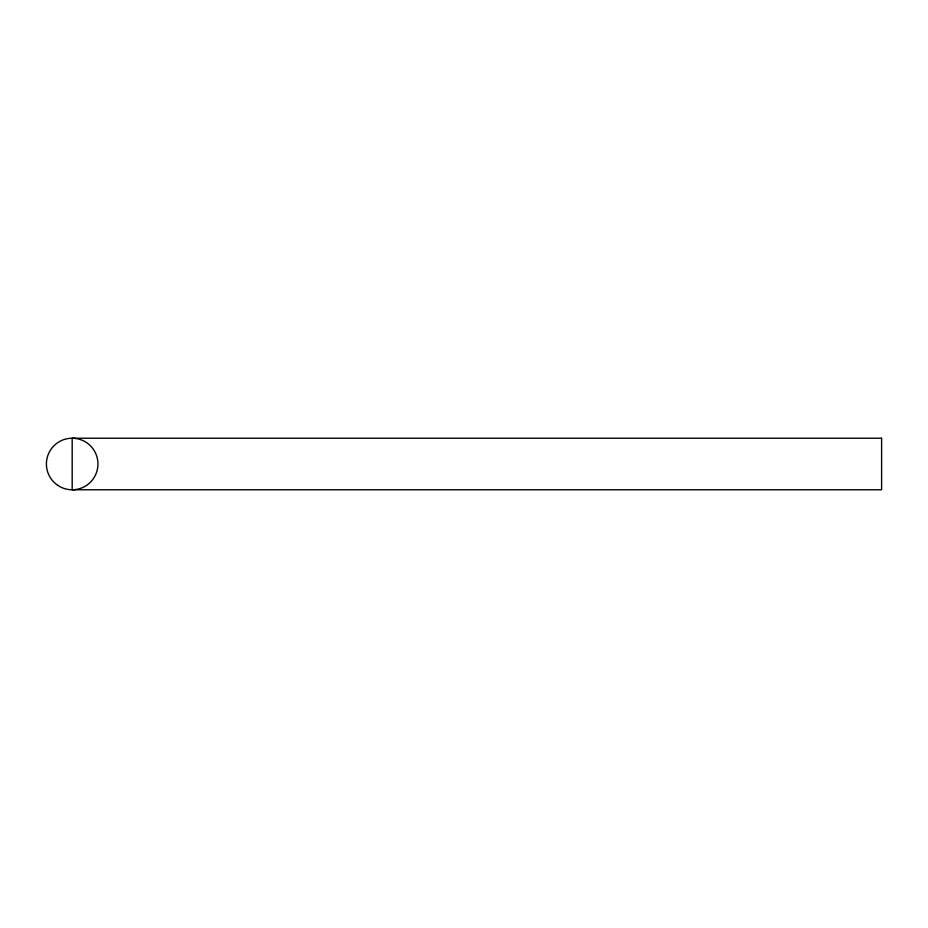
<?xml version="1.0" encoding="UTF-8"?>
<svg xmlns="http://www.w3.org/2000/svg" width="928" height="928" viewBox="0 0 928 928"><rect width="100%" height="100%" fill="white"/><g stroke="black" fill="none" stroke-linecap="round" stroke-linejoin="round"><path stroke-width="1.39" d="M881.6 438.225L72.175 438.225L72.175 489.775L881.6 489.775L881.6 438.225M57.733 485.344A25.775 25.775 0 0 0 97.892 465.844A25.775 25.775 0 0 0 60.912 440.812A25.775 25.775 0 0 0 57.733 485.344"/></g></svg>
